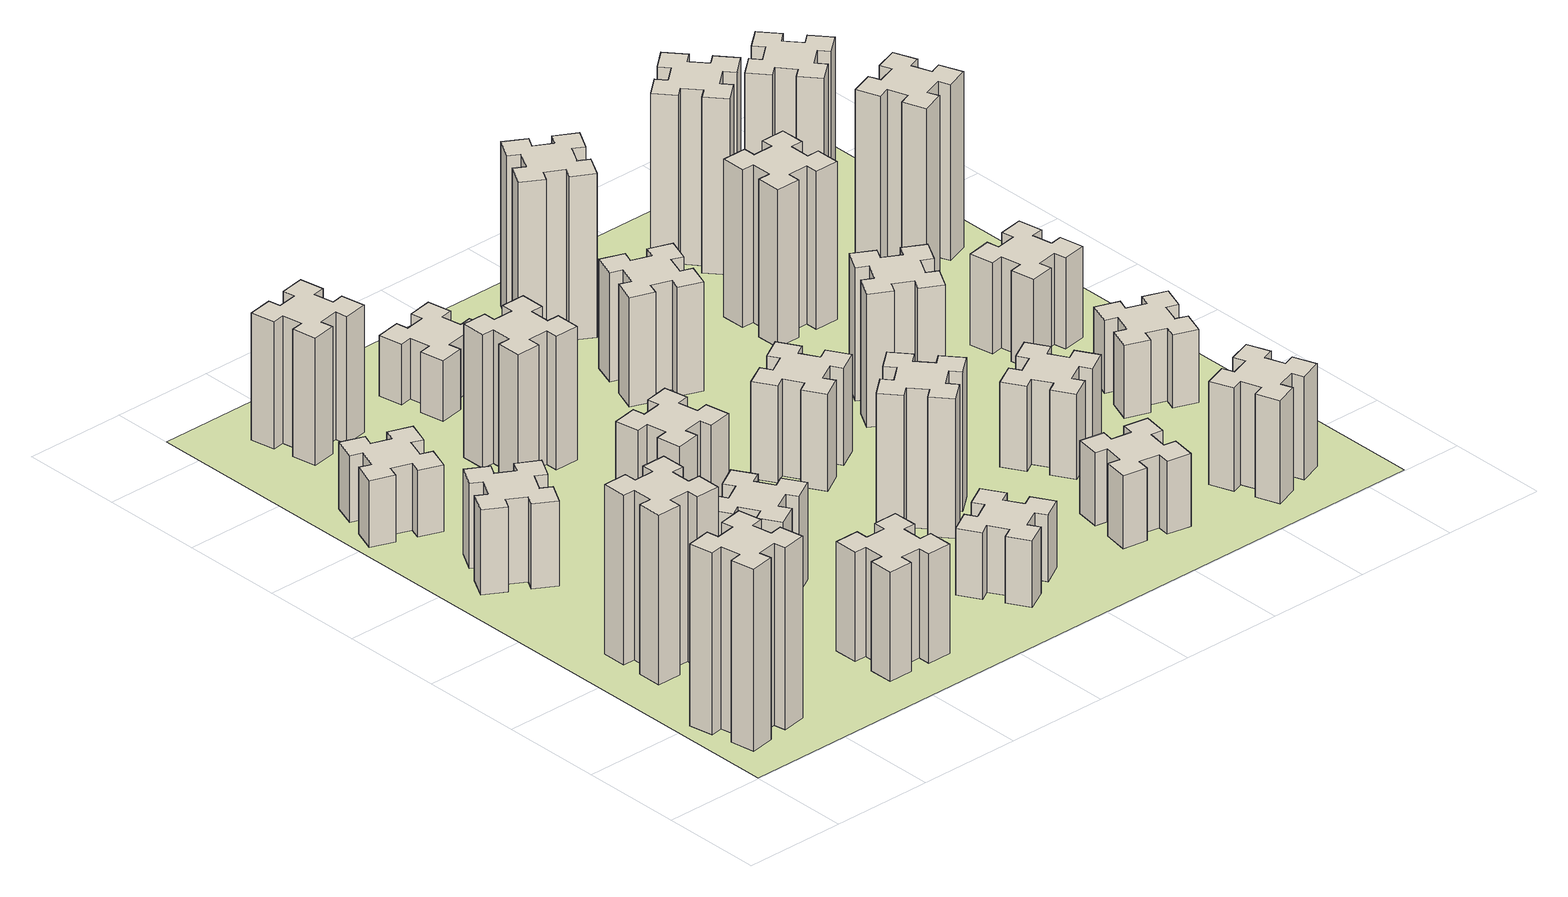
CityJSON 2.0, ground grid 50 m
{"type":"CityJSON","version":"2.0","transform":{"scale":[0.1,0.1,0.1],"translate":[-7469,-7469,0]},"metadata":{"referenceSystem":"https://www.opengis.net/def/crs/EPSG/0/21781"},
"CityObjects":{
"building1":{"type":"Building","attributes":{"class":"1000","function":"1000","usage":"1000","yearOfConstruction":2016,"roofType":"1000","measuredHeight":90,"storeysAboveGround":30,"storeysBelowGround":0},"geometry":[{"type":"Solid","lod":"1","boundaries":[[[[0,1,2,3,4,5,6,7,8,9,10,11,12,13,14,15,16,17,18,19]],[[17,16,20,21]],[[16,15,22,20]],[[15,14,23,22]],[[14,13,24,23]],[[13,12,25,24]],[[12,11,26,25]],[[11,10,27,26]],[[10,9,28,27]],[[9,8,29,28]],[[8,7,30,29]],[[7,6,31,30]],[[6,5,32,31]],[[5,4,33,32]],[[4,3,34,33]],[[3,2,35,34]],[[2,1,36,35]],[[1,0,37,36]],[[0,19,38,37]],[[19,18,39,38]],[[18,17,21,39]],[[24,25,26,27,28,29,30,31,32,33,34,35,36,37,38,39,21,20,22,23]]]]}]},
"building2":{"type":"Building","attributes":{"class":"1000","function":"1000","usage":"1000","yearOfConstruction":2016,"roofType":"1000","measuredHeight":84,"storeysAboveGround":30,"storeysBelowGround":0},"geometry":[{"type":"Solid","lod":"1","boundaries":[[[[40,41,42,43,44,45,46,47,48,49,50,51,52,53,54,55,56,57,58,59]],[[57,56,60,61]],[[56,55,62,60]],[[55,54,63,62]],[[54,53,64,63]],[[53,52,65,64]],[[52,51,66,65]],[[51,50,67,66]],[[50,49,68,67]],[[49,48,69,68]],[[48,47,70,69]],[[47,46,71,70]],[[46,45,72,71]],[[45,44,73,72]],[[44,43,74,73]],[[43,42,75,74]],[[42,41,76,75]],[[41,40,77,76]],[[40,59,78,77]],[[59,58,79,78]],[[58,57,61,79]],[[64,65,66,67,68,69,70,71,72,73,74,75,76,77,78,79,61,60,62,63]]]]}]},
"building3":{"type":"Building","attributes":{"class":"1000","function":"1000","usage":"1000","yearOfConstruction":2016,"roofType":"1000","measuredHeight":42,"storeysAboveGround":30,"storeysBelowGround":0},"geometry":[{"type":"Solid","lod":"1","boundaries":[[[[80,81,82,83,84,85,86,87,88,89,90,91,92,93,94,95,96,97,98,99]],[[97,96,100,101]],[[96,95,102,100]],[[95,94,103,102]],[[94,93,104,103]],[[93,92,105,104]],[[92,91,106,105]],[[91,90,107,106]],[[90,89,108,107]],[[89,88,109,108]],[[88,87,110,109]],[[87,86,111,110]],[[86,85,112,111]],[[85,84,113,112]],[[84,83,114,113]],[[83,82,115,114]],[[82,81,116,115]],[[81,80,117,116]],[[80,99,118,117]],[[99,98,119,118]],[[98,97,101,119]],[[104,105,106,107,108,109,110,111,112,113,114,115,116,117,118,119,101,100,102,103]]]]}]},
"building4":{"type":"Building","attributes":{"class":"1000","function":"1000","usage":"1000","yearOfConstruction":2016,"roofType":"1000","measuredHeight":33,"storeysAboveGround":30,"storeysBelowGround":0},"geometry":[{"type":"Solid","lod":"1","boundaries":[[[[120,121,122,123,124,125,126,127,128,129,130,131,132,133,134,135,136,137,138,139]],[[137,136,140,141]],[[136,135,142,140]],[[135,134,143,142]],[[134,133,144,143]],[[133,132,145,144]],[[132,131,146,145]],[[131,130,147,146]],[[130,129,148,147]],[[129,128,149,148]],[[128,127,150,149]],[[127,126,151,150]],[[126,125,152,151]],[[125,124,153,152]],[[124,123,154,153]],[[123,122,155,154]],[[122,121,156,155]],[[121,120,157,156]],[[120,139,158,157]],[[139,138,159,158]],[[138,137,141,159]],[[144,145,146,147,148,149,150,151,152,153,154,155,156,157,158,159,141,140,142,143]]]]}]},
"building5":{"type":"Building","attributes":{"class":"1000","function":"1000","usage":"1000","yearOfConstruction":2016,"roofType":"1000","measuredHeight":54,"storeysAboveGround":30,"storeysBelowGround":0},"geometry":[{"type":"Solid","lod":"1","boundaries":[[[[160,161,162,163,164,165,166,167,168,169,170,171,172,173,174,175,176,177,178,179]],[[177,176,180,181]],[[176,175,182,180]],[[175,174,183,182]],[[174,173,184,183]],[[173,172,185,184]],[[172,171,186,185]],[[171,170,187,186]],[[170,169,188,187]],[[169,168,189,188]],[[168,167,190,189]],[[167,166,191,190]],[[166,165,192,191]],[[165,164,193,192]],[[164,163,194,193]],[[163,162,195,194]],[[162,161,196,195]],[[161,160,197,196]],[[160,179,198,197]],[[179,178,199,198]],[[178,177,181,199]],[[184,185,186,187,188,189,190,191,192,193,194,195,196,197,198,199,181,180,182,183]]]]}]},
"building6":{"type":"Building","attributes":{"class":"1000","function":"1000","usage":"1000","yearOfConstruction":2016,"roofType":"1000","measuredHeight":48,"storeysAboveGround":30,"storeysBelowGround":0},"geometry":[{"type":"Solid","lod":"1","boundaries":[[[[200,201,202,203,204,205,206,207,208,209,210,211,212,213,214,215,216,217,218,219]],[[217,216,220,221]],[[216,215,222,220]],[[215,214,223,222]],[[214,213,224,223]],[[213,212,225,224]],[[212,211,226,225]],[[211,210,227,226]],[[210,209,228,227]],[[209,208,229,228]],[[208,207,230,229]],[[207,206,231,230]],[[206,205,232,231]],[[205,204,233,232]],[[204,203,234,233]],[[203,202,235,234]],[[202,201,236,235]],[[201,200,237,236]],[[200,219,238,237]],[[219,218,239,238]],[[218,217,221,239]],[[224,225,226,227,228,229,230,231,232,233,234,235,236,237,238,239,221,220,222,223]]]]}]},
"building7":{"type":"Building","attributes":{"class":"1000","function":"1000","usage":"1000","yearOfConstruction":2016,"roofType":"1000","measuredHeight":63,"storeysAboveGround":30,"storeysBelowGround":0},"geometry":[{"type":"Solid","lod":"1","boundaries":[[[[240,241,242,243,244,245,246,247,248,249,250,251,252,253,254,255,256,257,258,259]],[[257,256,260,261]],[[256,255,262,260]],[[255,254,263,262]],[[254,253,264,263]],[[253,252,265,264]],[[252,251,266,265]],[[251,250,267,266]],[[250,249,268,267]],[[249,248,269,268]],[[248,247,270,269]],[[247,246,271,270]],[[246,245,272,271]],[[245,244,273,272]],[[244,243,274,273]],[[243,242,275,274]],[[242,241,276,275]],[[241,240,277,276]],[[240,259,278,277]],[[259,258,279,278]],[[258,257,261,279]],[[264,265,266,267,268,269,270,271,272,273,274,275,276,277,278,279,261,260,262,263]]]]}]},
"building8":{"type":"Building","attributes":{"class":"1000","function":"1000","usage":"1000","yearOfConstruction":2016,"roofType":"1000","measuredHeight":54,"storeysAboveGround":30,"storeysBelowGround":0},"geometry":[{"type":"Solid","lod":"1","boundaries":[[[[280,281,282,283,284,285,286,287,288,289,290,291,292,293,294,295,296,297,298,299]],[[297,296,300,301]],[[296,295,302,300]],[[295,294,303,302]],[[294,293,304,303]],[[293,292,305,304]],[[292,291,306,305]],[[291,290,307,306]],[[290,289,308,307]],[[289,288,309,308]],[[288,287,310,309]],[[287,286,311,310]],[[286,285,312,311]],[[285,284,313,312]],[[284,283,314,313]],[[283,282,315,314]],[[282,281,316,315]],[[281,280,317,316]],[[280,299,318,317]],[[299,298,319,318]],[[298,297,301,319]],[[304,305,306,307,308,309,310,311,312,313,314,315,316,317,318,319,301,300,302,303]]]]}]},
"building9":{"type":"Building","attributes":{"class":"1000","function":"1000","usage":"1000","yearOfConstruction":2016,"roofType":"1000","measuredHeight":66,"storeysAboveGround":30,"storeysBelowGround":0},"geometry":[{"type":"Solid","lod":"1","boundaries":[[[[320,321,322,323,324,325,326,327,328,329,330,331,332,333,334,335,336,337,338,339]],[[337,336,340,341]],[[336,335,342,340]],[[335,334,343,342]],[[334,333,344,343]],[[333,332,345,344]],[[332,331,346,345]],[[331,330,347,346]],[[330,329,348,347]],[[329,328,349,348]],[[328,327,350,349]],[[327,326,351,350]],[[326,325,352,351]],[[325,324,353,352]],[[324,323,354,353]],[[323,322,355,354]],[[322,321,356,355]],[[321,320,357,356]],[[320,339,358,357]],[[339,338,359,358]],[[338,337,341,359]],[[344,345,346,347,348,349,350,351,352,353,354,355,356,357,358,359,341,340,342,343]]]]}]},
"building10":{"type":"Building","attributes":{"class":"1000","function":"1000","usage":"1000","yearOfConstruction":2016,"roofType":"1000","measuredHeight":33,"storeysAboveGround":30,"storeysBelowGround":0},"geometry":[{"type":"Solid","lod":"1","boundaries":[[[[360,361,362,363,364,365,366,367,368,369,370,371,372,373,374,375,376,377,378,379]],[[377,376,380,381]],[[376,375,382,380]],[[375,374,383,382]],[[374,373,384,383]],[[373,372,385,384]],[[372,371,386,385]],[[371,370,387,386]],[[370,369,388,387]],[[369,368,389,388]],[[368,367,390,389]],[[367,366,391,390]],[[366,365,392,391]],[[365,364,393,392]],[[364,363,394,393]],[[363,362,395,394]],[[362,361,396,395]],[[361,360,397,396]],[[360,379,398,397]],[[379,378,399,398]],[[378,377,381,399]],[[384,385,386,387,388,389,390,391,392,393,394,395,396,397,398,399,381,380,382,383]]]]}]},
"building11":{"type":"Building","attributes":{"class":"1000","function":"1000","usage":"1000","yearOfConstruction":2016,"roofType":"1000","measuredHeight":30,"storeysAboveGround":30,"storeysBelowGround":0},"geometry":[{"type":"Solid","lod":"1","boundaries":[[[[400,401,402,403,404,405,406,407,408,409,410,411,412,413,414,415,416,417,418,419]],[[417,416,420,421]],[[416,415,422,420]],[[415,414,423,422]],[[414,413,424,423]],[[413,412,425,424]],[[412,411,426,425]],[[411,410,427,426]],[[410,409,428,427]],[[409,408,429,428]],[[408,407,430,429]],[[407,406,431,430]],[[406,405,432,431]],[[405,404,433,432]],[[404,403,434,433]],[[403,402,435,434]],[[402,401,436,435]],[[401,400,437,436]],[[400,419,438,437]],[[419,418,439,438]],[[418,417,421,439]],[[424,425,426,427,428,429,430,431,432,433,434,435,436,437,438,439,421,420,422,423]]]]}]},
"building12":{"type":"Building","attributes":{"class":"1000","function":"1000","usage":"1000","yearOfConstruction":2016,"roofType":"1000","measuredHeight":69,"storeysAboveGround":30,"storeysBelowGround":0},"geometry":[{"type":"Solid","lod":"1","boundaries":[[[[440,441,442,443,444,445,446,447,448,449,450,451,452,453,454,455,456,457,458,459]],[[457,456,460,461]],[[456,455,462,460]],[[455,454,463,462]],[[454,453,464,463]],[[453,452,465,464]],[[452,451,466,465]],[[451,450,467,466]],[[450,449,468,467]],[[449,448,469,468]],[[448,447,470,469]],[[447,446,471,470]],[[446,445,472,471]],[[445,444,473,472]],[[444,443,474,473]],[[443,442,475,474]],[[442,441,476,475]],[[441,440,477,476]],[[440,459,478,477]],[[459,458,479,478]],[[458,457,461,479]],[[464,465,466,467,468,469,470,471,472,473,474,475,476,477,478,479,461,460,462,463]]]]}]},
"building13":{"type":"Building","attributes":{"class":"1000","function":"1000","usage":"1000","yearOfConstruction":2016,"roofType":"1000","measuredHeight":48,"storeysAboveGround":30,"storeysBelowGround":0},"geometry":[{"type":"Solid","lod":"1","boundaries":[[[[480,481,482,483,484,485,486,487,488,489,490,491,492,493,494,495,496,497,498,499]],[[497,496,500,501]],[[496,495,502,500]],[[495,494,503,502]],[[494,493,504,503]],[[493,492,505,504]],[[492,491,506,505]],[[491,490,507,506]],[[490,489,508,507]],[[489,488,509,508]],[[488,487,510,509]],[[487,486,511,510]],[[486,485,512,511]],[[485,484,513,512]],[[484,483,514,513]],[[483,482,515,514]],[[482,481,516,515]],[[481,480,517,516]],[[480,499,518,517]],[[499,498,519,518]],[[498,497,501,519]],[[504,505,506,507,508,509,510,511,512,513,514,515,516,517,518,519,501,500,502,503]]]]}]},
"building14":{"type":"Building","attributes":{"class":"1000","function":"1000","usage":"1000","yearOfConstruction":2016,"roofType":"1000","measuredHeight":54,"storeysAboveGround":30,"storeysBelowGround":0},"geometry":[{"type":"Solid","lod":"1","boundaries":[[[[520,521,522,523,524,525,526,527,528,529,530,531,532,533,534,535,536,537,538,539]],[[537,536,540,541]],[[536,535,542,540]],[[535,534,543,542]],[[534,533,544,543]],[[533,532,545,544]],[[532,531,546,545]],[[531,530,547,546]],[[530,529,548,547]],[[529,528,549,548]],[[528,527,550,549]],[[527,526,551,550]],[[526,525,552,551]],[[525,524,553,552]],[[524,523,554,553]],[[523,522,555,554]],[[522,521,556,555]],[[521,520,557,556]],[[520,539,558,557]],[[539,538,559,558]],[[538,537,541,559]],[[544,545,546,547,548,549,550,551,552,553,554,555,556,557,558,559,541,540,542,543]]]]}]},
"building15":{"type":"Building","attributes":{"class":"1000","function":"1000","usage":"1000","yearOfConstruction":2016,"roofType":"1000","measuredHeight":36,"storeysAboveGround":30,"storeysBelowGround":0},"geometry":[{"type":"Solid","lod":"1","boundaries":[[[[560,561,562,563,564,565,566,567,568,569,570,571,572,573,574,575,576,577,578,579]],[[577,576,580,581]],[[576,575,582,580]],[[575,574,583,582]],[[574,573,584,583]],[[573,572,585,584]],[[572,571,586,585]],[[571,570,587,586]],[[570,569,588,587]],[[569,568,589,588]],[[568,567,590,589]],[[567,566,591,590]],[[566,565,592,591]],[[565,564,593,592]],[[564,563,594,593]],[[563,562,595,594]],[[562,561,596,595]],[[561,560,597,596]],[[560,579,598,597]],[[579,578,599,598]],[[578,577,581,599]],[[584,585,586,587,588,589,590,591,592,593,594,595,596,597,598,599,581,580,582,583]]]]}]},
"building16":{"type":"Building","attributes":{"class":"1000","function":"1000","usage":"1000","yearOfConstruction":2016,"roofType":"1000","measuredHeight":81,"storeysAboveGround":30,"storeysBelowGround":0},"geometry":[{"type":"Solid","lod":"1","boundaries":[[[[600,601,602,603,604,605,606,607,608,609,610,611,612,613,614,615,616,617,618,619]],[[617,616,620,621]],[[616,615,622,620]],[[615,614,623,622]],[[614,613,624,623]],[[613,612,625,624]],[[612,611,626,625]],[[611,610,627,626]],[[610,609,628,627]],[[609,608,629,628]],[[608,607,630,629]],[[607,606,631,630]],[[606,605,632,631]],[[605,604,633,632]],[[604,603,634,633]],[[603,602,635,634]],[[602,601,636,635]],[[601,600,637,636]],[[600,619,638,637]],[[619,618,639,638]],[[618,617,621,639]],[[624,625,626,627,628,629,630,631,632,633,634,635,636,637,638,639,621,620,622,623]]]]}]},
"building17":{"type":"Building","attributes":{"class":"1000","function":"1000","usage":"1000","yearOfConstruction":2016,"roofType":"1000","measuredHeight":42,"storeysAboveGround":30,"storeysBelowGround":0},"geometry":[{"type":"Solid","lod":"1","boundaries":[[[[640,641,642,643,644,645,646,647,648,649,650,651,652,653,654,655,656,657,658,659]],[[657,656,660,661]],[[656,655,662,660]],[[655,654,663,662]],[[654,653,664,663]],[[653,652,665,664]],[[652,651,666,665]],[[651,650,667,666]],[[650,649,668,667]],[[649,648,669,668]],[[648,647,670,669]],[[647,646,671,670]],[[646,645,672,671]],[[645,644,673,672]],[[644,643,674,673]],[[643,642,675,674]],[[642,641,676,675]],[[641,640,677,676]],[[640,659,678,677]],[[659,658,679,678]],[[658,657,661,679]],[[664,665,666,667,668,669,670,671,672,673,674,675,676,677,678,679,661,660,662,663]]]]}]},
"building18":{"type":"Building","attributes":{"class":"1000","function":"1000","usage":"1000","yearOfConstruction":2016,"roofType":"1000","measuredHeight":66,"storeysAboveGround":30,"storeysBelowGround":0},"geometry":[{"type":"Solid","lod":"1","boundaries":[[[[680,681,682,683,684,685,686,687,688,689,690,691,692,693,694,695,696,697,698,699]],[[697,696,700,701]],[[696,695,702,700]],[[695,694,703,702]],[[694,693,704,703]],[[693,692,705,704]],[[692,691,706,705]],[[691,690,707,706]],[[690,689,708,707]],[[689,688,709,708]],[[688,687,710,709]],[[687,686,711,710]],[[686,685,712,711]],[[685,684,713,712]],[[684,683,714,713]],[[683,682,715,714]],[[682,681,716,715]],[[681,680,717,716]],[[680,699,718,717]],[[699,698,719,718]],[[698,697,701,719]],[[704,705,706,707,708,709,710,711,712,713,714,715,716,717,718,719,701,700,702,703]]]]}]},
"building19":{"type":"Building","attributes":{"class":"1000","function":"1000","usage":"1000","yearOfConstruction":2016,"roofType":"1000","measuredHeight":51,"storeysAboveGround":30,"storeysBelowGround":0},"geometry":[{"type":"Solid","lod":"1","boundaries":[[[[720,721,722,723,724,725,726,727,728,729,730,731,732,733,734,735,736,737,738,739]],[[737,736,740,741]],[[736,735,742,740]],[[735,734,743,742]],[[734,733,744,743]],[[733,732,745,744]],[[732,731,746,745]],[[731,730,747,746]],[[730,729,748,747]],[[729,728,749,748]],[[728,727,750,749]],[[727,726,751,750]],[[726,725,752,751]],[[725,724,753,752]],[[724,723,754,753]],[[723,722,755,754]],[[722,721,756,755]],[[721,720,757,756]],[[720,739,758,757]],[[739,738,759,758]],[[738,737,741,759]],[[744,745,746,747,748,749,750,751,752,753,754,755,756,757,758,759,741,740,742,743]]]]}]},
"building20":{"type":"Building","attributes":{"class":"1000","function":"1000","usage":"1000","yearOfConstruction":2016,"roofType":"1000","measuredHeight":78,"storeysAboveGround":30,"storeysBelowGround":0},"geometry":[{"type":"Solid","lod":"1","boundaries":[[[[760,761,762,763,764,765,766,767,768,769,770,771,772,773,774,775,776,777,778,779]],[[777,776,780,781]],[[776,775,782,780]],[[775,774,783,782]],[[774,773,784,783]],[[773,772,785,784]],[[772,771,786,785]],[[771,770,787,786]],[[770,769,788,787]],[[769,768,789,788]],[[768,767,790,789]],[[767,766,791,790]],[[766,765,792,791]],[[765,764,793,792]],[[764,763,794,793]],[[763,762,795,794]],[[762,761,796,795]],[[761,760,797,796]],[[760,779,798,797]],[[779,778,799,798]],[[778,777,781,799]],[[784,785,786,787,788,789,790,791,792,793,794,795,796,797,798,799,781,780,782,783]]]]}]},
"building21":{"type":"Building","attributes":{"class":"1000","function":"1000","usage":"1000","yearOfConstruction":2016,"roofType":"1000","measuredHeight":87,"storeysAboveGround":30,"storeysBelowGround":0},"geometry":[{"type":"Solid","lod":"1","boundaries":[[[[800,801,802,803,804,805,806,807,808,809,810,811,812,813,814,815,816,817,818,819]],[[817,816,820,821]],[[816,815,822,820]],[[815,814,823,822]],[[814,813,824,823]],[[813,812,825,824]],[[812,811,826,825]],[[811,810,827,826]],[[810,809,828,827]],[[809,808,829,828]],[[808,807,830,829]],[[807,806,831,830]],[[806,805,832,831]],[[805,804,833,832]],[[804,803,834,833]],[[803,802,835,834]],[[802,801,836,835]],[[801,800,837,836]],[[800,819,838,837]],[[819,818,839,838]],[[818,817,821,839]],[[824,825,826,827,828,829,830,831,832,833,834,835,836,837,838,839,821,820,822,823]]]]}]},
"building22":{"type":"Building","attributes":{"class":"1000","function":"1000","usage":"1000","yearOfConstruction":2016,"roofType":"1000","measuredHeight":36,"storeysAboveGround":30,"storeysBelowGround":0},"geometry":[{"type":"Solid","lod":"1","boundaries":[[[[840,841,842,843,844,845,846,847,848,849,850,851,852,853,854,855,856,857,858,859]],[[857,856,860,861]],[[856,855,862,860]],[[855,854,863,862]],[[854,853,864,863]],[[853,852,865,864]],[[852,851,866,865]],[[851,850,867,866]],[[850,849,868,867]],[[849,848,869,868]],[[848,847,870,869]],[[847,846,871,870]],[[846,845,872,871]],[[845,844,873,872]],[[844,843,874,873]],[[843,842,875,874]],[[842,841,876,875]],[[841,840,877,876]],[[840,859,878,877]],[[859,858,879,878]],[[858,857,861,879]],[[864,865,866,867,868,869,870,871,872,873,874,875,876,877,878,879,861,860,862,863]]]]}]},
"building23":{"type":"Building","attributes":{"class":"1000","function":"1000","usage":"1000","yearOfConstruction":2016,"roofType":"1000","measuredHeight":45,"storeysAboveGround":30,"storeysBelowGround":0},"geometry":[{"type":"Solid","lod":"1","boundaries":[[[[880,881,882,883,884,885,886,887,888,889,890,891,892,893,894,895,896,897,898,899]],[[897,896,900,901]],[[896,895,902,900]],[[895,894,903,902]],[[894,893,904,903]],[[893,892,905,904]],[[892,891,906,905]],[[891,890,907,906]],[[890,889,908,907]],[[889,888,909,908]],[[888,887,910,909]],[[887,886,911,910]],[[886,885,912,911]],[[885,884,913,912]],[[884,883,914,913]],[[883,882,915,914]],[[882,881,916,915]],[[881,880,917,916]],[[880,899,918,917]],[[899,898,919,918]],[[898,897,901,919]],[[904,905,906,907,908,909,910,911,912,913,914,915,916,917,918,919,901,900,902,903]]]]}]},
"building24":{"type":"Building","attributes":{"class":"1000","function":"1000","usage":"1000","yearOfConstruction":2016,"roofType":"1000","measuredHeight":87,"storeysAboveGround":30,"storeysBelowGround":0},"geometry":[{"type":"Solid","lod":"1","boundaries":[[[[920,921,922,923,924,925,926,927,928,929,930,931,932,933,934,935,936,937,938,939]],[[937,936,940,941]],[[936,935,942,940]],[[935,934,943,942]],[[934,933,944,943]],[[933,932,945,944]],[[932,931,946,945]],[[931,930,947,946]],[[930,929,948,947]],[[929,928,949,948]],[[928,927,950,949]],[[927,926,951,950]],[[926,925,952,951]],[[925,924,953,952]],[[924,923,954,953]],[[923,922,955,954]],[[922,921,956,955]],[[921,920,957,956]],[[920,939,958,957]],[[939,938,959,958]],[[938,937,941,959]],[[944,945,946,947,948,949,950,951,952,953,954,955,956,957,958,959,941,940,942,943]]]]}]},
"building25":{"type":"Building","attributes":{"class":"1000","function":"1000","usage":"1000","yearOfConstruction":2016,"roofType":"1000","measuredHeight":75,"storeysAboveGround":30,"storeysBelowGround":0},"geometry":[{"type":"Solid","lod":"1","boundaries":[[[[960,961,962,963,964,965,966,967,968,969,970,971,972,973,974,975,976,977,978,979]],[[977,976,980,981]],[[976,975,982,980]],[[975,974,983,982]],[[974,973,984,983]],[[973,972,985,984]],[[972,971,986,985]],[[971,970,987,986]],[[970,969,988,987]],[[969,968,989,988]],[[968,967,990,989]],[[967,966,991,990]],[[966,965,992,991]],[[965,964,993,992]],[[964,963,994,993]],[[963,962,995,994]],[[962,961,996,995]],[[961,960,997,996]],[[960,979,998,997]],[[979,978,999,998]],[[978,977,981,999]],[[984,985,986,987,988,989,990,991,992,993,994,995,996,997,998,999,981,980,982,983]]]]}]},
"landuse1":{"type":"LandUse","attributes":{"name":"plot1","function":"1010"},"geometry":[{"type":"MultiSurface","lod":"1","boundaries":[[[1000,1001,1002,1003]]]}]}
},
"vertices":[
[245,258,0],[344,276,0],[354,217,0],[472,237,0],[451,356,0],[392,345,0],[375,444,0],[434,454,0],[413,572,0],[295,551,0],[305,492,0],[207,475,0],[197,534,0],[78,513,0],[99,395,0],[158,405,0],[176,307,0],[117,297,0],[137,178,0],[256,199,0],[176,307,900],[117,297,900],[158,405,900],[99,395,900],[78,513,900],[197,534,900],[207,475,900],[305,492,900],[295,551,900],[413,572,900],[434,454,900],[375,444,900],[392,345,900],[451,356,900],[472,237,900],[354,217,900],[344,276,900],[245,258,900],[256,199,900],[137,178,900],
[485,965,0],[485,1065,0],[545,1065,0],[545,1185,0],[425,1185,0],[425,1125,0],[325,1125,0],[325,1185,0],[205,1185,0],[205,1065,0],[265,1065,0],[265,965,0],[205,965,0],[205,845,0],[325,845,0],[325,905,0],[425,905,0],[425,845,0],[545,845,0],[545,965,0],[425,905,840],[425,845,840],[325,905,840],[325,845,840],[205,845,840],[205,965,840],[265,965,840],[265,1065,840],[205,1065,840],[205,1185,840],[325,1185,840],[325,1125,840],[425,1125,840],[425,1185,840],[545,1185,840],[545,1065,840],[485,1065,840],[485,965,840],[545,965,840],[545,845,840],
[277,1885,0],[364,1835,0],[334,1783,0],[438,1723,0],[498,1827,0],[446,1857,0],[496,1944,0],[548,1914,0],[608,2018,0],[504,2078,0],[474,2026,0],[387,2076,0],[417,2128,0],[313,2188,0],[253,2084,0],[305,2054,0],[255,1967,0],[203,1997,0],[143,1893,0],[247,1833,0],[255,1967,420],[203,1997,420],[305,2054,420],[253,2084,420],[313,2188,420],[417,2128,420],[387,2076,420],[474,2026,420],[504,2078,420],[608,2018,420],[548,1914,420],[496,1944,420],[446,1857,420],[498,1827,420],[438,1723,420],[334,1783,420],[364,1835,420],[277,1885,420],[247,1833,420],[143,1893,420],
[191,2509,0],[285,2475,0],[264,2419,0],[377,2377,0],[418,2490,0],[362,2511,0],[396,2605,0],[452,2584,0],[493,2697,0],[380,2738,0],[360,2682,0],[266,2716,0],[287,2772,0],[174,2813,0],[133,2700,0],[189,2680,0],[155,2586,0],[99,2607,0],[57,2494,0],[170,2453,0],[155,2586,330],[99,2607,330],[189,2680,330],[133,2700,330],[174,2813,330],[287,2772,330],[266,2716,330],[360,2682,330],[380,2738,330],[493,2697,330],[452,2584,330],[396,2605,330],[362,2511,330],[418,2490,330],[377,2377,330],[264,2419,330],[285,2475,330],[191,2509,330],[170,2453,330],[57,2494,330],
[1225,325,0],[1225,425,0],[1285,425,0],[1285,545,0],[1165,545,0],[1165,485,0],[1065,485,0],[1065,545,0],[945,545,0],[945,425,0],[1005,425,0],[1005,325,0],[945,325,0],[945,205,0],[1065,205,0],[1065,265,0],[1165,265,0],[1165,205,0],[1285,205,0],[1285,325,0],[1165,265,540],[1165,205,540],[1065,265,540],[1065,205,540],[945,205,540],[945,325,540],[1005,325,540],[1005,425,540],[945,425,540],[945,545,540],[1065,545,540],[1065,485,540],[1165,485,540],[1165,545,540],[1285,545,540],[1285,425,540],[1225,425,540],[1225,325,540],[1285,325,540],[1285,205,540],
[895,1104,0],[945,1017,0],[893,987,0],[953,883,0],[1057,943,0],[1027,995,0],[1114,1045,0],[1144,993,0],[1248,1053,0],[1188,1157,0],[1136,1127,0],[1086,1214,0],[1138,1244,0],[1078,1348,0],[974,1288,0],[1004,1236,0],[917,1186,0],[887,1238,0],[783,1178,0],[843,1074,0],[917,1186,480],[887,1238,480],[1004,1236,480],[974,1288,480],[1078,1348,480],[1138,1244,480],[1086,1214,480],[1136,1127,480],[1188,1157,480],[1248,1053,480],[1144,993,480],[1114,1045,480],[1027,995,480],[1057,943,480],[953,883,480],[893,987,480],[945,1017,480],[895,1104,480],[843,1074,480],[783,1178,480],
[592,3305,0],[575,3404,0],[634,3414,0],[613,3532,0],[495,3511,0],[505,3452,0],[407,3435,0],[397,3494,0],[278,3473,0],[299,3355,0],[358,3365,0],[376,3267,0],[317,3257,0],[337,3138,0],[456,3159,0],[445,3218,0],[544,3236,0],[554,3177,0],[672,3197,0],[651,3316,0],[544,3236,630],[554,3177,630],[445,3218,630],[456,3159,630],[337,3138,630],[317,3257,630],[376,3267,630],[358,3365,630],[299,3355,630],[278,3473,630],[397,3494,630],[407,3435,630],[505,3452,630],[495,3511,630],[613,3532,630],[634,3414,630],[575,3404,630],[592,3305,630],[651,3316,630],[672,3197,630],
[1085,1638,0],[1184,1656,0],[1194,1597,0],[1312,1617,0],[1291,1736,0],[1232,1725,0],[1215,1824,0],[1274,1834,0],[1253,1952,0],[1135,1931,0],[1145,1872,0],[1047,1855,0],[1037,1914,0],[918,1893,0],[939,1775,0],[998,1785,0],[1016,1687,0],[957,1677,0],[977,1558,0],[1096,1579,0],[1016,1687,540],[957,1677,540],[998,1785,540],[939,1775,540],[918,1893,540],[1037,1914,540],[1047,1855,540],[1145,1872,540],[1135,1931,540],[1253,1952,540],[1274,1834,540],[1215,1824,540],[1232,1725,540],[1291,1736,540],[1312,1617,540],[1194,1597,540],[1184,1656,540],[1085,1638,540],[1096,1579,540],[977,1558,540],
[905,2645,0],[905,2545,0],[845,2545,0],[845,2425,0],[965,2425,0],[965,2485,0],[1065,2485,0],[1065,2425,0],[1185,2425,0],[1185,2545,0],[1125,2545,0],[1125,2645,0],[1185,2645,0],[1185,2765,0],[1065,2765,0],[1065,2705,0],[965,2705,0],[965,2765,0],[845,2765,0],[845,2645,0],[965,2705,660],[965,2765,660],[1065,2705,660],[1065,2765,660],[1185,2765,660],[1185,2645,660],[1125,2645,660],[1125,2545,660],[1185,2545,660],[1185,2425,660],[1065,2425,660],[1065,2485,660],[965,2485,660],[965,2425,660],[845,2425,660],[845,2545,660],[905,2545,660],[905,2645,660],[845,2645,660],[845,2765,660],
[1976,487,0],[1926,574,0],[1978,604,0],[1918,708,0],[1814,648,0],[1844,596,0],[1757,546,0],[1727,598,0],[1623,538,0],[1683,434,0],[1735,464,0],[1785,377,0],[1733,347,0],[1793,243,0],[1897,303,0],[1867,355,0],[1954,405,0],[1984,353,0],[2088,413,0],[2028,517,0],[1954,405,330],[1984,353,330],[1867,355,330],[1897,303,330],[1793,243,330],[1733,347,330],[1785,377,330],[1735,464,330],[1683,434,330],[1623,538,330],[1727,598,330],[1757,546,330],[1844,596,330],[1814,648,330],[1918,708,330],[1978,604,330],[1926,574,330],[1976,487,330],[2028,517,330],[2088,413,330],
[1145,3352,0],[1047,3335,0],[1037,3394,0],[918,3373,0],[939,3255,0],[998,3265,0],[1016,3167,0],[957,3157,0],[977,3038,0],[1096,3059,0],[1085,3118,0],[1184,3136,0],[1194,3077,0],[1312,3097,0],[1291,3216,0],[1232,3205,0],[1215,3304,0],[1274,3314,0],[1253,3432,0],[1135,3411,0],[1215,3304,300],[1274,3314,300],[1232,3205,300],[1291,3216,300],[1312,3097,300],[1194,3077,300],[1184,3136,300],[1085,3118,300],[1096,3059,300],[977,3038,300],[957,3157,300],[1016,3167,300],[998,3265,300],[939,3255,300],[918,3373,300],[1037,3394,300],[1047,3335,300],[1145,3352,300],[1135,3411,300],[1253,3432,300],
[2072,1148,0],[2007,1224,0],[2053,1263,0],[1976,1355,0],[1884,1278,0],[1923,1232,0],[1846,1167,0],[1808,1213,0],[1716,1136,0],[1793,1044,0],[1839,1083,0],[1903,1006,0],[1857,968,0],[1934,876,0],[2026,953,0],[1988,999,0],[2064,1063,0],[2103,1017,0],[2195,1094,0],[2118,1186,0],[2064,1063,690],[2103,1017,690],[1988,999,690],[2026,953,690],[1934,876,690],[1857,968,690],[1903,1006,690],[1839,1083,690],[1793,1044,690],[1716,1136,690],[1808,1213,690],[1846,1167,690],[1923,1232,690],[1884,1278,690],[1976,1355,690],[2053,1263,690],[2007,1224,690],[2072,1148,690],[2118,1186,690],[2195,1094,690],
[1844,1876,0],[1757,1826,0],[1727,1878,0],[1623,1818,0],[1683,1714,0],[1735,1744,0],[1785,1657,0],[1733,1627,0],[1793,1523,0],[1897,1583,0],[1867,1635,0],[1954,1685,0],[1984,1633,0],[2088,1693,0],[2028,1797,0],[1976,1767,0],[1926,1854,0],[1978,1884,0],[1918,1988,0],[1814,1928,0],[1926,1854,480],[1978,1884,480],[1976,1767,480],[2028,1797,480],[2088,1693,480],[1984,1633,480],[1954,1685,480],[1867,1635,480],[1897,1583,480],[1793,1523,480],[1733,1627,480],[1785,1657,480],[1735,1744,480],[1683,1714,480],[1623,1818,480],[1727,1878,480],[1757,1826,480],[1844,1876,480],[1814,1928,480],[1918,1988,480],
[1769,2780,0],[1735,2686,0],[1679,2707,0],[1637,2594,0],[1750,2553,0],[1771,2609,0],[1865,2575,0],[1844,2519,0],[1957,2477,0],[1998,2590,0],[1942,2611,0],[1976,2705,0],[2032,2684,0],[2073,2797,0],[1960,2838,0],[1940,2782,0],[1846,2816,0],[1867,2872,0],[1754,2913,0],[1713,2800,0],[1846,2816,540],[1867,2872,540],[1940,2782,540],[1960,2838,540],[2073,2797,540],[2032,2684,540],[1976,2705,540],[1942,2611,540],[1998,2590,540],[1957,2477,540],[1844,2519,540],[1865,2575,540],[1771,2609,540],[1750,2553,540],[1637,2594,540],[1679,2707,540],[1735,2686,540],[1769,2780,540],[1713,2800,540],[1754,2913,540],
[2527,376,0],[2625,358,0],[2615,299,0],[2733,278,0],[2754,397,0],[2695,407,0],[2712,505,0],[2771,495,0],[2792,613,0],[2674,634,0],[2664,575,0],[2565,592,0],[2576,651,0],[2457,672,0],[2437,554,0],[2496,544,0],[2478,445,0],[2419,456,0],[2398,337,0],[2517,317,0],[2478,445,360],[2419,456,360],[2496,544,360],[2437,554,360],[2457,672,360],[2576,651,360],[2565,592,360],[2664,575,360],[2674,634,360],[2792,613,360],[2771,495,360],[2712,505,360],[2695,407,360],[2754,397,360],[2733,278,360],[2615,299,360],[2625,358,360],[2527,376,360],[2517,317,360],[2398,337,360],
[1926,3237,0],[1976,3324,0],[2028,3294,0],[2088,3398,0],[1984,3458,0],[1954,3406,0],[1867,3456,0],[1897,3508,0],[1793,3568,0],[1733,3464,0],[1785,3434,0],[1735,3347,0],[1683,3377,0],[1623,3273,0],[1727,3213,0],[1757,3265,0],[1844,3215,0],[1814,3163,0],[1918,3103,0],[1978,3207,0],[1844,3215,810],[1814,3163,810],[1757,3265,810],[1727,3213,810],[1623,3273,810],[1683,3377,810],[1735,3347,810],[1785,3434,810],[1733,3464,810],[1793,3568,810],[1897,3508,810],[1867,3456,810],[1954,3406,810],[1984,3458,810],[2088,3398,810],[2028,3294,810],[1976,3324,810],[1926,3237,810],[1978,3207,810],[1918,3103,810],
[2707,995,0],[2794,1045,0],[2824,993,0],[2928,1053,0],[2868,1157,0],[2816,1127,0],[2766,1214,0],[2818,1244,0],[2758,1348,0],[2654,1288,0],[2684,1236,0],[2597,1186,0],[2567,1238,0],[2463,1178,0],[2523,1074,0],[2575,1104,0],[2625,1017,0],[2573,987,0],[2633,883,0],[2737,943,0],[2625,1017,420],[2573,987,420],[2575,1104,420],[2523,1074,420],[2463,1178,420],[2567,1238,420],[2597,1186,420],[2684,1236,420],[2654,1288,420],[2758,1348,420],[2818,1244,420],[2766,1214,420],[2816,1127,420],[2868,1157,420],[2928,1053,420],[2824,993,420],[2794,1045,420],[2707,995,420],[2737,943,420],[2633,883,420],
[2594,1926,0],[2507,1976,0],[2537,2028,0],[2433,2088,0],[2373,1984,0],[2425,1954,0],[2375,1867,0],[2323,1897,0],[2263,1793,0],[2367,1733,0],[2397,1785,0],[2484,1735,0],[2454,1683,0],[2558,1623,0],[2618,1727,0],[2566,1757,0],[2616,1844,0],[2668,1814,0],[2728,1918,0],[2624,1978,0],[2616,1844,660],[2668,1814,660],[2566,1757,660],[2618,1727,660],[2558,1623,660],[2454,1683,660],[2484,1735,660],[2397,1785,660],[2367,1733,660],[2263,1793,660],[2323,1897,660],[2375,1867,660],[2425,1954,660],[2373,1984,660],[2433,2088,660],[2537,2028,660],[2507,1976,660],[2594,1926,660],[2624,1978,660],[2728,1918,660],
[3356,366,0],[3322,460,0],[3378,480,0],[3337,593,0],[3224,552,0],[3245,496,0],[3151,462,0],[3130,518,0],[3017,477,0],[3059,364,0],[3115,385,0],[3149,291,0],[3093,270,0],[3134,157,0],[3247,199,0],[3226,255,0],[3320,289,0],[3340,233,0],[3453,274,0],[3412,387,0],[3320,289,510],[3340,233,510],[3226,255,510],[3247,199,510],[3134,157,510],[3093,270,510],[3149,291,510],[3115,385,510],[3059,364,510],[3017,477,510],[3130,518,510],[3151,462,510],[3245,496,510],[3224,552,510],[3337,593,510],[3378,480,510],[3322,460,510],[3356,366,510],[3412,387,510],[3453,274,510],
[2645,2805,0],[2545,2805,0],[2545,2865,0],[2425,2865,0],[2425,2745,0],[2485,2745,0],[2485,2645,0],[2425,2645,0],[2425,2525,0],[2545,2525,0],[2545,2585,0],[2645,2585,0],[2645,2525,0],[2765,2525,0],[2765,2645,0],[2705,2645,0],[2705,2745,0],[2765,2745,0],[2765,2865,0],[2645,2865,0],[2705,2745,780],[2765,2745,780],[2705,2645,780],[2765,2645,780],[2765,2525,780],[2645,2525,780],[2645,2585,780],[2545,2585,780],[2545,2525,780],[2425,2525,780],[2425,2645,780],[2485,2645,780],[2485,2745,780],[2425,2745,780],[2425,2865,780],[2545,2865,780],[2545,2805,780],[2645,2805,780],[2645,2865,780],[2765,2865,780],
[2812,3368,0],[2747,3444,0],[2793,3483,0],[2716,3575,0],[2624,3498,0],[2663,3452,0],[2586,3387,0],[2548,3433,0],[2456,3356,0],[2533,3264,0],[2579,3303,0],[2643,3226,0],[2597,3188,0],[2674,3096,0],[2766,3173,0],[2728,3219,0],[2804,3283,0],[2843,3237,0],[2935,3314,0],[2858,3406,0],[2804,3283,870],[2843,3237,870],[2728,3219,870],[2766,3173,870],[2674,3096,870],[2597,3188,870],[2643,3226,870],[2579,3303,870],[2533,3264,870],[2456,3356,870],[2548,3433,870],[2586,3387,870],[2663,3452,870],[2624,3498,870],[2716,3575,870],[2793,3483,870],[2747,3444,870],[2812,3368,870],[2858,3406,870],[2935,3314,870],
[3251,1129,0],[3345,1095,0],[3324,1039,0],[3437,997,0],[3478,1110,0],[3422,1131,0],[3456,1225,0],[3512,1204,0],[3553,1317,0],[3440,1358,0],[3420,1302,0],[3326,1336,0],[3347,1392,0],[3234,1433,0],[3193,1320,0],[3249,1300,0],[3215,1206,0],[3159,1227,0],[3117,1114,0],[3230,1073,0],[3215,1206,360],[3159,1227,360],[3249,1300,360],[3193,1320,360],[3234,1433,360],[3347,1392,360],[3326,1336,360],[3420,1302,360],[3440,1358,360],[3553,1317,360],[3512,1204,360],[3456,1225,360],[3422,1131,360],[3478,1110,360],[3437,997,360],[3324,1039,360],[3345,1095,360],[3251,1129,360],[3230,1073,360],[3117,1114,360],
[3352,1825,0],[3335,1924,0],[3394,1934,0],[3373,2052,0],[3255,2031,0],[3265,1972,0],[3167,1955,0],[3157,2014,0],[3038,1993,0],[3059,1875,0],[3118,1885,0],[3136,1787,0],[3077,1777,0],[3097,1658,0],[3216,1679,0],[3205,1738,0],[3304,1756,0],[3314,1697,0],[3432,1717,0],[3411,1836,0],[3304,1756,450],[3314,1697,450],[3205,1738,450],[3216,1679,450],[3097,1658,450],[3077,1777,450],[3136,1787,450],[3118,1885,450],[3059,1875,450],[3038,1993,450],[3157,2014,450],[3167,1955,450],[3265,1972,450],[3255,2031,450],[3373,2052,450],[3394,1934,450],[3335,1924,450],[3352,1825,450],[3411,1836,450],[3432,1717,450],
[3345,2816,0],[3251,2782,0],[3230,2838,0],[3117,2797,0],[3159,2684,0],[3215,2705,0],[3249,2611,0],[3193,2590,0],[3234,2477,0],[3347,2519,0],[3326,2575,0],[3420,2609,0],[3440,2553,0],[3553,2594,0],[3512,2707,0],[3456,2686,0],[3422,2780,0],[3478,2800,0],[3437,2913,0],[3324,2872,0],[3422,2780,870],[3478,2800,870],[3456,2686,870],[3512,2707,870],[3553,2594,870],[3440,2553,870],[3420,2609,870],[3326,2575,870],[3347,2519,870],[3234,2477,870],[3193,2590,870],[3249,2611,870],[3215,2705,870],[3159,2684,870],[3117,2797,870],[3230,2838,870],[3251,2782,870],[3345,2816,870],[3324,2872,870],[3437,2913,870],
[3203,3452,0],[3126,3387,0],[3088,3433,0],[2996,3356,0],[3073,3264,0],[3119,3303,0],[3183,3226,0],[3137,3188,0],[3214,3096,0],[3306,3173,0],[3268,3219,0],[3344,3283,0],[3383,3237,0],[3475,3314,0],[3398,3406,0],[3352,3368,0],[3287,3444,0],[3333,3483,0],[3256,3575,0],[3164,3498,0],[3287,3444,750],[3333,3483,750],[3352,3368,750],[3398,3406,750],[3475,3314,750],[3383,3237,750],[3344,3283,750],[3268,3219,750],[3306,3173,750],[3214,3096,750],[3137,3188,750],[3183,3226,750],[3119,3303,750],[3073,3264,750],[2996,3356,750],[3088,3433,750],[3126,3387,750],[3203,3452,750],[3164,3498,750],[3256,3575,750],
[5,3705,0],[3705,3705,0],[3705,5,0],[5,5,0]
]}
